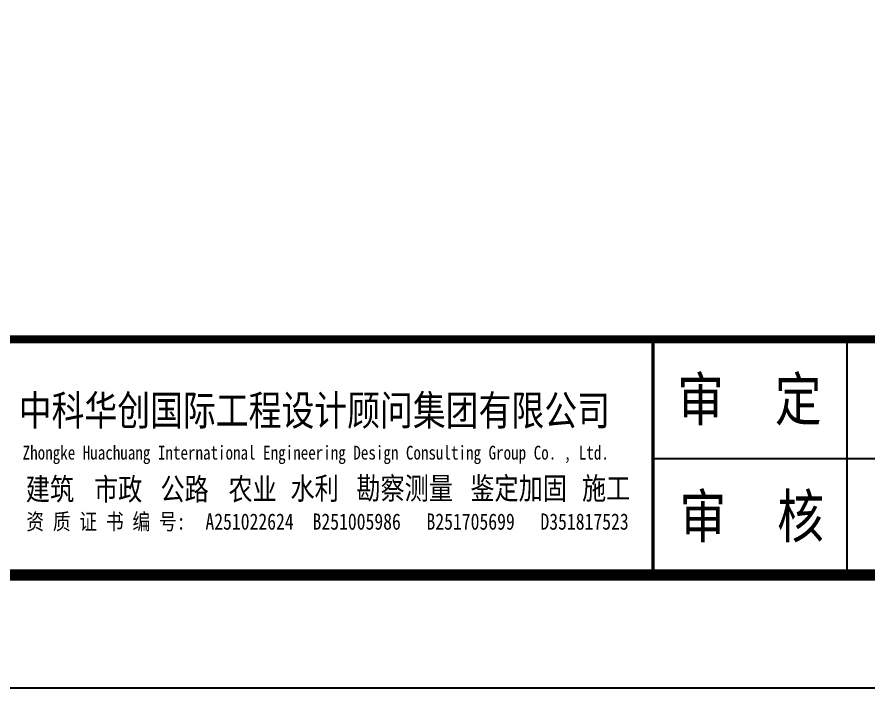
# Model space of a CAD drawing. Extents: x 4283 to 40403, y 1134 to 1764.
# Drawn here: x 4731 to 4784.3, y 1467.1 to 1509.1 of the extents above; entities that cross this region are included whole.
import ezdxf

# ---------------------------------------------------------------- set-up
doc = ezdxf.new("R2010")
doc.units = 0
for name, color, linetype in [('PUB_TITLE', 4, 'Continuous'), ('S-MODIFY', 4, 'Continuous'), ('华泽绵阳图框', 7, 'Continuous'), ('图框', 7, 'Continuous'), ('致远博图框', 7, 'Continuous')]:
    doc.layers.add(name, color=color, linetype=linetype)
doc.styles.add('-宋体', font='', dxfattribs={"width": 0.8})
doc.styles.add('黑体', font='simhei.ttf')
doc.styles.get('-宋体').set_extended_font_data('SimSun')

msp = doc.modelspace()

# ---------------------------------------------------------------- linework, layer by layer
at = {"layer": 'PUB_TITLE'}
msp.add_lwpolyline([(4702.534, 1467.091), (5122.534, 1467.091), (5122.534, 1764.091), (4702.534, 1764.091)], close=True, dxfattribs=at)
at = {"layer": 'PUB_TITLE', "color": 7, "const_width": 0.506}
msp.add_lwpolyline([(4720.211, 1474.161), (5115.234, 1474.161), (5115.239, 1488.923), (4720.211, 1488.923)], close=True, dxfattribs=at)
at = {"layer": 'S-MODIFY'}
msp.add_lwpolyline([(4702.534, 1467.091), (5122.534, 1467.091), (5122.534, 1764.091), (4702.534, 1764.091)], close=True, dxfattribs=at)
at = {"layer": '华泽绵阳图框', "color": 7}
for p, q in [((4783.01, 1474.076), (4783.01, 1488.838)), ((4770.855, 1481.457), (4880.246, 1481.457))]:
    msp.add_line(p, q, dxfattribs=at)
at = {"layer": '华泽绵阳图框', "color": 7, "const_width": 0.707}
msp.add_lwpolyline([(4720.211, 1474.161), (5115.464, 1474.161), (5115.464, 1756.99), (4720.211, 1756.99)], close=True, dxfattribs=at)
at = {"layer": '华泽绵阳图框', "color": 7, "const_width": 0.506}
msp.add_lwpolyline([(4720.211, 1488.923), (5115.239, 1488.923)], dxfattribs=at)
at = {"layer": '华泽绵阳图框', "color": 7, "const_width": 0.203, "flags": 128}
msp.add_lwpolyline([(4770.855, 1474.049), (4770.855, 1488.923)], dxfattribs=at)

# ---------------------------------------------------------------- texts
at = {"layer": '图框', "color": 7, "style": '-宋体', "width": 0.8}
for s, p in [('审', (4772.373, 1483.83)), ('定', (4778.483, 1483.83)), ('审', (4772.517, 1476.506)), ('核', (4778.627, 1476.506))]:
    msp.add_text(s, height=2.685, dxfattribs=at).set_placement(p)
at = {"layer": '致远博图框', "color": 7, "style": '黑体', "width": 0.8}
for s, height, p in [('中科华创国际工程设计顾问集团有限公司', 1.884, (4731.156, 1483.531)), ('中科华创国际工程设计顾问集团有限公司', 1.884, (4731.156, 1483.531)), ('Zhongke Huachuang International Engineering Design Consulting Group Co. , Ltd.', 0.86439, (4731.401, 1481.392)), ('Zhongke Huachuang International Engineering Design Consulting Group Co. , Ltd.', 0.86439, (4731.401, 1481.392)), ('建筑', 1.385, (4731.599, 1478.85)), ('建筑', 1.385, (4731.599, 1478.85)), ('市政', 1.385, (4735.865, 1478.85)), ('市政', 1.385, (4735.865, 1478.85)), ('公路', 1.385, (4740.027, 1478.85)), ('公路', 1.385, (4740.027, 1478.85)), ('农业', 1.385, (4744.282, 1478.85)), ('农业', 1.385, (4744.282, 1478.85)), ('水利', 1.385, (4748.165, 1478.894)), ('水利', 1.385, (4748.165, 1478.894)), ('勘察测量', 1.385, (4752.291, 1478.901)), ('勘察测量', 1.385, (4752.291, 1478.901)), ('鉴定加固', 1.385, (4759.424, 1478.901)), ('鉴定加固', 1.385, (4759.424, 1478.901)), ('施工', 1.385, (4766.415, 1478.901)), ('施工', 1.385, (4766.415, 1478.901)), ('资 质 证 书 编 号:', 1.01515, (4731.636, 1477.003)), ('资 质 证 书 编 号:', 1.01515, (4731.636, 1477.003)), ('A251022624', 1.0152, (4742.842, 1477.003)), ('A251022624', 1.0152, (4742.842, 1477.003)), ('B251005986', 1.0152, (4749.549, 1477.003)), ('B251005986', 1.0152, (4749.549, 1477.003)), ('B251705699', 1.0152, (4756.68, 1477.003)), ('B251705699', 1.0152, (4756.68, 1477.003)), ('D351817523', 1.0152, (4763.811, 1477.003)), ('D351817523', 1.0152, (4763.811, 1477.003))]:
    msp.add_text(s, height=height, dxfattribs=at).set_placement(p)

doc.saveas('drawing.dxf')
